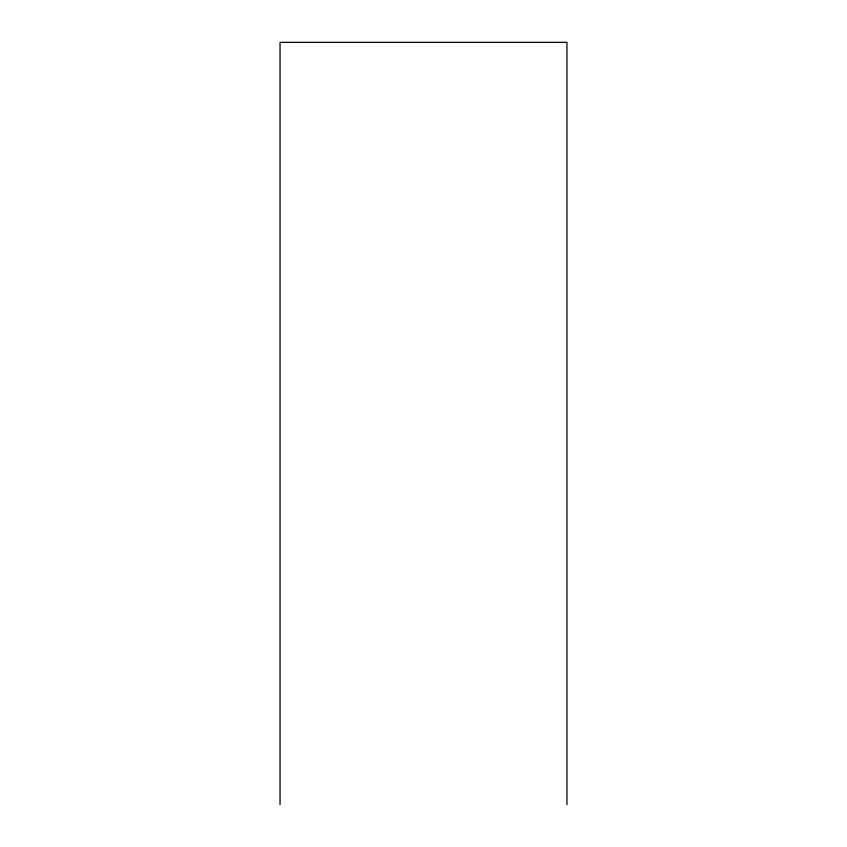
<?xml version="1.0" encoding="UTF-8"?>
<svg xmlns="http://www.w3.org/2000/svg" width="847" height="847" viewBox="0 0 847 847"><rect width="100%" height="100%" fill="white"/><g stroke="black" fill="none" stroke-linecap="round" stroke-linejoin="round"><path stroke-width="1.27" d="M566.95 804.65L566.95 42.35L280.05 42.35L280.05 804.65"/></g></svg>
